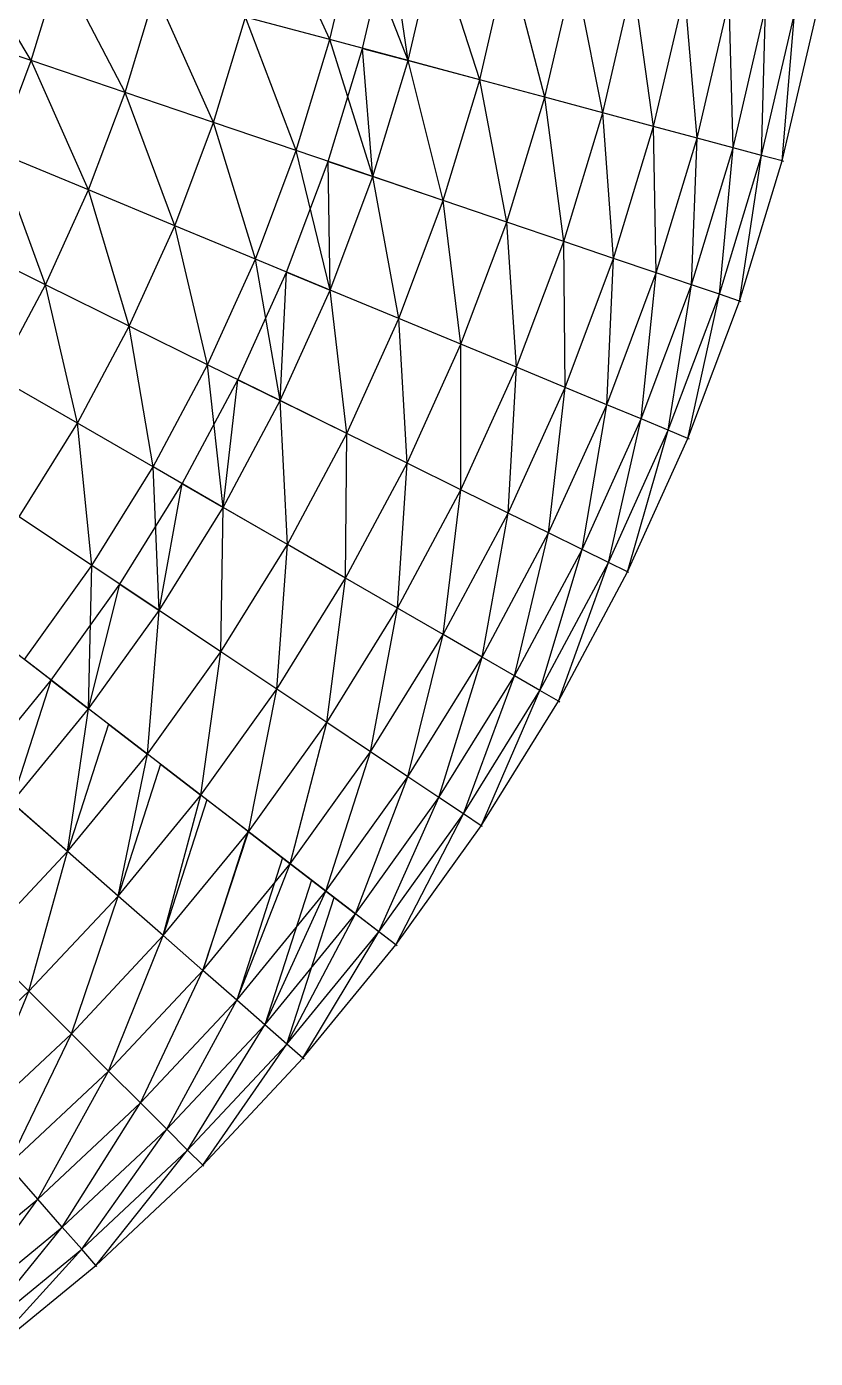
# Model space of a CAD drawing. Extents: x -1560 to 4680, y -1560 to 1560.
# Drawn here: x 4100 to 4649, y -1237 to -310 of the extents above; entities that cross this region are included whole.
import ezdxf

# ---------------------------------------------------------------- set-up
doc = ezdxf.new("R2010")
doc.units = 0
doc.header["$MEASUREMENT"] = 0
for name, color, linetype in [('HHST6X6X0.375', 13, 'Continuous'), ('L30X30X3', 1, 'Continuous'), ('TRIO25X148_A', 4, 'Continuous'), ('TRIO25X148_B', 6, 'Continuous'), ('TRIO25X148_C', 96, 'Continuous'), ('TRIO25X148_D', 3, 'Continuous'), ('TRIO25X148_F', 52, 'Continuous'), ('TRIO2875X148_A', 140, 'Continuous'), ('TRIO35X148', 30, 'Continuous'), ('TRIO45X148', 5, 'Continuous')]:
    doc.layers.add(name, color=color, linetype=linetype)

msp = doc.modelspace()

# ---------------------------------------------------------------- linework, layer by layer
at = {"layer": 'HHST6X6X0.375'}
for p, q in [((4626.84, -403.76, 60), (4625.76, -403.47, 68.93)), ((4597.21, -501.45, 60), (4596.15, -501.08, 68.93)), ((4561.25, -596.99, 60), (4560.21, -596.56, 68.93)), ((4519.12, -689.97, 60), (4518.11, -689.47, 68.93)), ((4471, -780, 60), (4470.03, -779.44, 68.93)), ((4417.09, -866.69, 60), (4416.16, -866.07, 68.93)), ((4357.63, -949.67, 60), (4356.74, -948.98, 68.93)), ((4292.87, -1028.58, 60), (4292.03, -1027.84, 68.93)), ((4223.09, -1103.09, 60), (4222.29, -1102.29, 68.93)), ((4148.58, -1172.87, 60), (4147.84, -1172.03, 68.93))]:
    msp.add_line(p, q, dxfattribs=at)
at = {"layer": 'L30X30X3'}
for p, q in [((4333.6, -325.18, 744.42), (4365.29, -333.67, 767.3)), ((4309.73, -403.86, 744.42), (4340.8, -414.41, 767.3)), ((4280.77, -480.81, 744.42), (4311.08, -493.36, 767.3)), ((4246.84, -555.7, 744.42), (4276.27, -570.21, 767.3)), ((4208.08, -628.21, 744.42), (4236.5, -644.61, 767.3)), ((4164.67, -698.02, 744.42), (4191.95, -716.25, 767.3)), ((4116.78, -764.85, 744.42), (4142.81, -784.83, 767.3)), ((4156.74, -795.52, 667.36), (4183.81, -816.29, 688.22)), ((4192.95, -823.31, 587.4), (4220.97, -844.81, 606.18)), ((4254.16, -870.27, 521.47), (4225.29, -848.12, 504.85)), ((4253.64, -869.87, 420), (4283.24, -892.59, 434.41)), ((4277.89, -888.48, 333.15), (4308.13, -911.68, 345.29)), ((4297.96, -903.88, 244.63), (4328.72, -927.48, 254.46)), ((4344.94, -939.93, 162.22), (4313.77, -916.01, 154.74))]:
    msp.add_line(p, q, dxfattribs=at)
at = {"layer": 'TRIO25X148_A'}
for p, q in [((4310.87, -319.09, 843.13), (4252.14, -303.36, 915.44)), ((4102.93, -333.66, 1048.46), (4034.01, -310.27, 1108.7)), ((4365.29, -333.67, 767.3), (4310.87, -319.09, 843.13)), ((4168.3, -355.85, 983.97), (4102.93, -333.66, 1048.46)), ((4415.21, -347.05, 688.22), (4365.29, -333.67, 767.3)), ((4460.46, -359.18, 606.18), (4415.21, -347.05, 688.22)), ((4229.88, -376.75, 915.44), (4168.3, -355.85, 983.97)), ((4500.86, -370, 521.47), (4460.46, -359.18, 606.18)), ((4536.27, -379.49, 434.41), (4500.86, -370, 521.47)), ((4287.45, -396.3, 843.13), (4229.88, -376.75, 915.44)), ((4566.57, -387.61, 345.29), (4536.27, -379.49, 434.41)), ((4142.78, -423.65, 983.97), (4079, -397.23, 1048.46)), ((4340.8, -414.41, 767.3), (4287.45, -396.3, 843.13)), ((4389.74, -431.02, 688.22), (4340.8, -414.41, 767.3)), ((4202.86, -448.54, 915.44), (4142.78, -423.65, 983.97)), ((4434.1, -446.08, 606.18), (4389.74, -431.02, 688.22)), ((4259.03, -471.8, 843.13), (4202.86, -448.54, 915.44)), ((4473.71, -459.52, 521.47), (4434.1, -446.08, 606.18)), ((4112.88, -489.64, 983.97), (4050.97, -459.1, 1048.46)), ((4508.42, -471.31, 434.41), (4473.71, -459.52, 521.47)), ((4311.08, -493.36, 767.3), (4259.03, -471.8, 843.13)), ((4538.12, -481.39, 345.29), (4508.42, -471.31, 434.41)), ((4171.21, -518.4, 915.44), (4112.88, -489.64, 983.97)), ((4358.83, -513.14, 688.22), (4311.08, -493.36, 767.3)), ((4225.73, -545.29, 843.13), (4171.21, -518.4, 915.44)), ((4402.11, -531.07, 606.18), (4358.83, -513.14, 688.22)), ((4440.75, -547.07, 521.47), (4402.11, -531.07, 606.18)), ((4276.27, -570.21, 767.3), (4225.73, -545.29, 843.13)), ((4135.05, -586.04, 915.44), (4078.73, -553.53, 983.97)), ((4474.62, -561.1, 434.41), (4440.75, -547.07, 521.47)), ((4503.6, -573.11, 345.29), (4474.62, -561.1, 434.41)), ((4322.62, -593.07, 688.22), (4276.27, -570.21, 767.3)), ((4187.7, -616.44, 843.13), (4135.05, -586.04, 915.44)), ((4364.63, -613.78, 606.18), (4322.62, -593.07, 688.22)), ((4236.5, -644.61, 767.3), (4187.7, -616.44, 843.13)), ((4402.14, -632.28, 521.47), (4364.63, -613.78, 606.18)), ((4435.03, -648.5, 434.41), (4402.14, -632.28, 521.47)), ((4281.26, -670.45, 688.22), (4236.5, -644.61, 767.3)), ((4463.16, -662.37, 345.29), (4435.03, -648.5, 434.41)), ((4145.1, -684.95, 843.13), (4094.55, -651.17, 915.44)), ((4321.82, -693.87, 606.18), (4281.26, -670.45, 688.22)), ((4191.95, -716.25, 767.3), (4145.1, -684.95, 843.13)), ((4358.05, -714.79, 521.47), (4321.82, -693.87, 606.18)), ((4234.92, -744.97, 688.22), (4191.95, -716.25, 767.3)), ((4389.8, -733.12, 434.41), (4358.05, -714.79, 521.47)), ((4416.96, -748.8, 345.29), (4389.8, -733.12, 434.41)), ((4142.81, -784.83, 767.3), (4098.11, -750.53, 843.13)), ((4273.87, -770.99, 606.18), (4234.92, -744.97, 688.22)), ((4308.65, -794.23, 521.47), (4273.87, -770.99, 606.18)), ((4183.81, -816.29, 688.22), (4142.81, -784.83, 767.3)), ((4339.13, -814.6, 434.41), (4308.65, -794.23, 521.47)), ((4365.21, -832.02, 345.29), (4339.13, -814.6, 434.41)), ((4220.97, -844.81, 606.18), (4183.81, -816.29, 688.22)), ((4128.15, -884.12, 688.22), (4089.29, -850.04, 767.3)), ((4254.16, -870.27, 521.47), (4220.97, -844.81, 606.18)), ((4283.24, -892.59, 434.41), (4254.16, -870.27, 521.47)), ((4163.36, -915, 606.18), (4128.15, -884.12, 688.22)), ((4308.13, -911.68, 345.29), (4283.24, -892.59, 434.41)), ((4194.81, -942.58, 521.47), (4163.36, -915, 606.18)), ((4222.37, -966.76, 434.41), (4194.81, -942.58, 521.47)), ((4101.28, -981.28, 606.18), (4068.16, -948.16, 688.22)), ((4245.96, -987.44, 345.29), (4222.37, -966.76, 434.41)), ((4130.86, -1010.86, 521.47), (4101.28, -981.28, 606.18)), ((4156.78, -1036.78, 434.41), (4130.86, -1010.86, 521.47)), ((4178.96, -1058.96, 345.29), (4156.78, -1036.78, 434.41)), ((4107.44, -1125.96, 345.29), (4086.76, -1102.37, 434.41))]:
    msp.add_line(p, q, dxfattribs=at)
at = {"layer": 'TRIO25X148_B'}
for p, q in [((4365.29, -333.67, 767.3), (4352.27, -245.11, 744.42)), ((4340.8, -414.41, 767.3), (4333.6, -325.18, 744.42)), ((4415.21, -347.05, 688.22), (4333.6, -325.18, 744.42)), ((4311.08, -493.36, 767.3), (4309.73, -403.86, 744.42)), ((4389.74, -431.02, 688.22), (4309.73, -403.86, 744.42)), ((4276.27, -570.21, 767.3), (4280.77, -480.81, 744.42)), ((4358.83, -513.14, 688.22), (4280.77, -480.81, 744.42)), ((4236.5, -644.61, 767.3), (4246.84, -555.7, 744.42)), ((4322.62, -593.07, 688.22), (4246.84, -555.7, 744.42)), ((4191.95, -716.25, 767.3), (4208.08, -628.21, 744.42)), ((4281.26, -670.45, 688.22), (4208.08, -628.21, 744.42)), ((4142.81, -784.83, 767.3), (4164.67, -698.02, 744.42)), ((4234.92, -744.97, 688.22), (4164.67, -698.02, 744.42)), ((4142.81, -784.83, 767.3), (4073.22, -731.43, 818.32)), ((4089.29, -850.04, 767.3), (4116.78, -764.85, 744.42)), ((4183.81, -816.29, 688.22), (4116.78, -764.85, 744.42)), ((4156.74, -795.52, 667.36), (4128.15, -884.12, 688.22)), ((4220.97, -844.81, 606.18), (4156.74, -795.52, 667.36)), ((4192.95, -823.31, 587.4), (4163.36, -915, 606.18)), ((4254.16, -870.27, 521.47), (4192.95, -823.31, 587.4)), ((4128.15, -884.12, 688.22), (4064.62, -828.41, 744.42)), ((4225.29, -848.12, 504.85), (4194.81, -942.58, 521.47)), ((4283.24, -892.59, 434.41), (4225.29, -848.12, 504.85)), ((4253.64, -869.87, 420), (4222.37, -966.76, 434.41)), ((4308.13, -911.68, 345.29), (4253.64, -869.87, 420)), ((4277.89, -888.48, 333.15), (4245.96, -987.44, 345.29)), ((4328.72, -927.48, 254.46), (4277.89, -888.48, 333.15)), ((4297.96, -903.88, 244.63), (4265.47, -1004.55, 254.46)), ((4344.94, -939.93, 162.22), (4297.96, -903.88, 244.63)), ((4280.84, -1018.03, 162.22), (4313.77, -916.01, 154.74))]:
    msp.add_line(p, q, dxfattribs=at)
at = {"layer": 'TRIO25X148_C'}
for p, q in [((4310.87, -319.09, 843.13), (4329.19, -240.52, 843.13)), ((4365.29, -333.67, 767.3), (4384.45, -251.51, 767.3)), ((4102.93, -333.66, 1048.46), (4122.65, -268.66, 1048.46)), ((4415.21, -347.05, 688.22), (4435.14, -261.6, 688.22)), ((4460.46, -359.18, 606.18), (4481.08, -270.74, 606.18)), ((4168.3, -355.85, 983.97), (4189.33, -286.53, 983.97)), ((4500.86, -370, 521.47), (4522.1, -278.9, 521.47)), ((4536.27, -379.49, 434.41), (4558.06, -286.05, 434.41)), ((4566.57, -387.61, 345.29), (4588.82, -292.17, 345.29)), ((4229.88, -376.75, 915.44), (4252.14, -303.36, 915.44)), ((4591.64, -394.33, 254.46), (4614.28, -297.23, 254.46)), ((4611.39, -399.62, 162.22), (4634.34, -301.22, 162.22)), ((4625.76, -403.47, 68.93), (4648.92, -304.12, 68.93)), ((4287.45, -396.3, 843.13), (4310.87, -319.09, 843.13)), ((4079, -397.23, 1048.46), (4102.93, -333.66, 1048.46)), ((4340.8, -414.41, 767.3), (4365.29, -333.67, 767.3)), ((4389.74, -431.02, 688.22), (4415.21, -347.05, 688.22)), ((4142.78, -423.65, 983.97), (4168.3, -355.85, 983.97)), ((4434.1, -446.08, 606.18), (4460.46, -359.18, 606.18)), ((4473.71, -459.52, 521.47), (4500.86, -370, 521.47)), ((4202.86, -448.54, 915.44), (4229.88, -376.75, 915.44)), ((4508.42, -471.31, 434.41), (4536.27, -379.49, 434.41)), ((4538.12, -481.39, 345.29), (4566.57, -387.61, 345.29)), ((4259.03, -471.8, 843.13), (4287.45, -396.3, 843.13)), ((4562.7, -489.73, 254.46), (4591.64, -394.33, 254.46)), ((4582.06, -496.3, 162.22), (4611.39, -399.62, 162.22)), ((4596.15, -501.08, 68.93), (4625.76, -403.47, 68.93)), ((4311.08, -493.36, 767.3), (4340.8, -414.41, 767.3)), ((4112.88, -489.64, 983.97), (4142.78, -423.65, 983.97)), ((4358.83, -513.14, 688.22), (4389.74, -431.02, 688.22)), ((4171.21, -518.4, 915.44), (4202.86, -448.54, 915.44)), ((4402.11, -531.07, 606.18), (4434.1, -446.08, 606.18)), ((4440.75, -547.07, 521.47), (4473.71, -459.52, 521.47)), ((4225.73, -545.29, 843.13), (4259.03, -471.8, 843.13)), ((4474.62, -561.1, 434.41), (4508.42, -471.31, 434.41)), ((4503.6, -573.11, 345.29), (4538.12, -481.39, 345.29)), ((4078.73, -553.53, 983.97), (4112.88, -489.64, 983.97)), ((4527.58, -583.04, 254.46), (4562.7, -489.73, 254.46)), ((4276.27, -570.21, 767.3), (4311.08, -493.36, 767.3)), ((4546.47, -590.87, 162.22), (4582.06, -496.3, 162.22)), ((4560.21, -596.56, 68.93), (4596.15, -501.08, 68.93)), ((4135.05, -586.04, 915.44), (4171.21, -518.4, 915.44)), ((4322.62, -593.07, 688.22), (4358.83, -513.14, 688.22)), ((4364.63, -613.78, 606.18), (4402.11, -531.07, 606.18)), ((4187.7, -616.44, 843.13), (4225.73, -545.29, 843.13)), ((4402.14, -632.28, 521.47), (4440.75, -547.07, 521.47)), ((4435.03, -648.5, 434.41), (4474.62, -561.1, 434.41)), ((4236.5, -644.61, 767.3), (4276.27, -570.21, 767.3)), ((4463.16, -662.37, 345.29), (4503.6, -573.11, 345.29)), ((4486.43, -673.85, 254.46), (4527.58, -583.04, 254.46)), ((4094.55, -651.17, 915.44), (4135.05, -586.04, 915.44)), ((4281.26, -670.45, 688.22), (4322.62, -593.07, 688.22)), ((4504.78, -682.9, 162.22), (4546.47, -590.87, 162.22)), ((4518.11, -689.47, 68.93), (4560.21, -596.56, 68.93)), ((4145.1, -684.95, 843.13), (4187.7, -616.44, 843.13)), ((4321.82, -693.87, 606.18), (4364.63, -613.78, 606.18)), ((4358.05, -714.79, 521.47), (4402.14, -632.28, 521.47)), ((4191.95, -716.25, 767.3), (4236.5, -644.61, 767.3)), ((4389.8, -733.12, 434.41), (4435.03, -648.5, 434.41)), ((4416.96, -748.8, 345.29), (4463.16, -662.37, 345.29)), ((4234.92, -744.97, 688.22), (4281.26, -670.45, 688.22)), ((4439.44, -761.78, 254.46), (4486.43, -673.85, 254.46)), ((4098.11, -750.53, 843.13), (4145.1, -684.95, 843.13)), ((4457.15, -772, 162.22), (4504.78, -682.9, 162.22)), ((4273.87, -770.99, 606.18), (4321.82, -693.87, 606.18)), ((4470.03, -779.44, 68.93), (4518.11, -689.47, 68.93)), ((4142.81, -784.83, 767.3), (4191.95, -716.25, 767.3)), ((4308.65, -794.23, 521.47), (4358.05, -714.79, 521.47)), ((4339.13, -814.6, 434.41), (4389.8, -733.12, 434.41)), ((4183.81, -816.29, 688.22), (4234.92, -744.97, 688.22)), ((4365.21, -832.02, 345.29), (4416.96, -748.8, 345.29)), ((4386.79, -846.44, 254.46), (4439.44, -761.78, 254.46)), ((4220.97, -844.81, 606.18), (4273.87, -770.99, 606.18)), ((4403.79, -857.8, 162.22), (4457.15, -772, 162.22)), ((4089.29, -850.04, 767.3), (4142.81, -784.83, 767.3)), ((4416.16, -866.07, 68.93), (4470.03, -779.44, 68.93)), ((4254.16, -870.27, 521.47), (4308.65, -794.23, 521.47)), ((4283.24, -892.59, 434.41), (4339.13, -814.6, 434.41)), ((4128.15, -884.12, 688.22), (4183.81, -816.29, 688.22)), ((4308.13, -911.68, 345.29), (4365.21, -832.02, 345.29)), ((4163.36, -915, 606.18), (4220.97, -844.81, 606.18)), ((4328.72, -927.48, 254.46), (4386.79, -846.44, 254.46)), ((4344.94, -939.93, 162.22), (4403.79, -857.8, 162.22)), ((4194.81, -942.58, 521.47), (4254.16, -870.27, 521.47)), ((4356.74, -948.98, 68.93), (4416.16, -866.07, 68.93)), ((4068.16, -948.16, 688.22), (4128.15, -884.12, 688.22)), ((4222.37, -966.76, 434.41), (4283.24, -892.59, 434.41)), ((4101.28, -981.28, 606.18), (4163.36, -915, 606.18)), ((4245.96, -987.44, 345.29), (4308.13, -911.68, 345.29)), ((4265.47, -1004.55, 254.46), (4328.72, -927.48, 254.46)), ((4130.86, -1010.86, 521.47), (4194.81, -942.58, 521.47)), ((4280.84, -1018.03, 162.22), (4344.94, -939.93, 162.22)), ((4292.03, -1027.84, 68.93), (4356.74, -948.98, 68.93)), ((4156.78, -1036.78, 434.41), (4222.37, -966.76, 434.41)), ((4035, -1043.36, 606.18), (4101.28, -981.28, 606.18)), ((4178.96, -1058.96, 345.29), (4245.96, -987.44, 345.29)), ((4197.32, -1077.32, 254.46), (4265.47, -1004.55, 254.46)), ((4062.58, -1074.81, 521.47), (4130.86, -1010.86, 521.47)), ((4211.78, -1091.78, 162.22), (4280.84, -1018.03, 162.22)), ((4222.29, -1102.29, 68.93), (4292.03, -1027.84, 68.93)), ((4086.76, -1102.37, 434.41), (4156.78, -1036.78, 434.41)), ((4107.44, -1125.96, 345.29), (4178.96, -1058.96, 345.29)), ((4124.55, -1145.47, 254.46), (4197.32, -1077.32, 254.46)), ((4138.03, -1160.84, 162.22), (4211.78, -1091.78, 162.22)), ((4147.84, -1172.03, 68.93), (4222.29, -1102.29, 68.93)), ((4031.68, -1188.13, 345.29), (4107.44, -1125.96, 345.29)), ((4047.48, -1208.72, 254.46), (4124.55, -1145.47, 254.46)), ((4059.93, -1224.94, 162.22), (4138.03, -1160.84, 162.22)), ((4068.98, -1236.74, 68.93), (4147.84, -1172.03, 68.93))]:
    msp.add_line(p, q, dxfattribs=at)
at = {"layer": 'TRIO25X148_D'}
for p, q in [((4310.87, -319.09, 843.13), (4269.56, -228.66, 915.44)), ((4365.29, -333.67, 767.3), (4329.19, -240.52, 843.13)), ((4102.93, -333.66, 1048.46), (4052.35, -249.82, 1108.7)), ((4415.21, -347.05, 688.22), (4384.45, -251.51, 767.3)), ((4168.3, -355.85, 983.97), (4122.65, -268.66, 1048.46)), ((4460.46, -359.18, 606.18), (4435.14, -261.6, 688.22)), ((4500.86, -370, 521.47), (4481.08, -270.74, 606.18)), ((4229.88, -376.75, 915.44), (4189.33, -286.53, 983.97)), ((4536.27, -379.49, 434.41), (4522.1, -278.9, 521.47)), ((4566.57, -387.61, 345.29), (4558.06, -286.05, 434.41)), ((4591.64, -394.33, 254.46), (4588.82, -292.17, 345.29)), ((4287.45, -396.3, 843.13), (4252.14, -303.36, 915.44)), ((4340.8, -414.41, 767.3), (4310.87, -319.09, 843.13)), ((4142.78, -423.65, 983.97), (4102.93, -333.66, 1048.46)), ((4389.74, -431.02, 688.22), (4365.29, -333.67, 767.3)), ((4434.1, -446.08, 606.18), (4415.21, -347.05, 688.22)), ((4202.86, -448.54, 915.44), (4168.3, -355.85, 983.97)), ((4473.71, -459.52, 521.47), (4460.46, -359.18, 606.18)), ((4508.42, -471.31, 434.41), (4500.86, -370, 521.47)), ((4259.03, -471.8, 843.13), (4229.88, -376.75, 915.44)), ((4538.12, -481.39, 345.29), (4536.27, -379.49, 434.41)), ((4562.7, -489.73, 254.46), (4566.57, -387.61, 345.29)), ((4112.88, -489.64, 983.97), (4079, -397.23, 1048.46)), ((4311.08, -493.36, 767.3), (4287.45, -396.3, 843.13)), ((4358.83, -513.14, 688.22), (4340.8, -414.41, 767.3)), ((4171.21, -518.4, 915.44), (4142.78, -423.65, 983.97)), ((4402.11, -531.07, 606.18), (4389.74, -431.02, 688.22)), ((4225.73, -545.29, 843.13), (4202.86, -448.54, 915.44)), ((4440.75, -547.07, 521.47), (4434.1, -446.08, 606.18)), ((4474.62, -561.1, 434.41), (4473.71, -459.52, 521.47)), ((4276.27, -570.21, 767.3), (4259.03, -471.8, 843.13)), ((4503.6, -573.11, 345.29), (4508.42, -471.31, 434.41)), ((4527.58, -583.04, 254.46), (4538.12, -481.39, 345.29)), ((4135.05, -586.04, 915.44), (4112.88, -489.64, 983.97)), ((4322.62, -593.07, 688.22), (4311.08, -493.36, 767.3)), ((4187.7, -616.44, 843.13), (4171.21, -518.4, 915.44)), ((4364.63, -613.78, 606.18), (4358.83, -513.14, 688.22)), ((4402.14, -632.28, 521.47), (4402.11, -531.07, 606.18)), ((4236.5, -644.61, 767.3), (4225.73, -545.29, 843.13)), ((4435.03, -648.5, 434.41), (4440.75, -547.07, 521.47)), ((4463.16, -662.37, 345.29), (4474.62, -561.1, 434.41)), ((4281.26, -670.45, 688.22), (4276.27, -570.21, 767.3)), ((4486.43, -673.85, 254.46), (4503.6, -573.11, 345.29)), ((4145.1, -684.95, 843.13), (4135.05, -586.04, 915.44)), ((4321.82, -693.87, 606.18), (4322.62, -593.07, 688.22)), ((4191.95, -716.25, 767.3), (4187.7, -616.44, 843.13)), ((4358.05, -714.79, 521.47), (4364.63, -613.78, 606.18)), ((4389.8, -733.12, 434.41), (4402.14, -632.28, 521.47)), ((4234.92, -744.97, 688.22), (4236.5, -644.61, 767.3)), ((4416.96, -748.8, 345.29), (4435.03, -648.5, 434.41)), ((4439.44, -761.78, 254.46), (4463.16, -662.37, 345.29)), ((4273.87, -770.99, 606.18), (4281.26, -670.45, 688.22)), ((4142.81, -784.83, 767.3), (4145.1, -684.95, 843.13)), ((4308.65, -794.23, 521.47), (4321.82, -693.87, 606.18)), ((4183.81, -816.29, 688.22), (4191.95, -716.25, 767.3)), ((4339.13, -814.6, 434.41), (4358.05, -714.79, 521.47)), ((4365.21, -832.02, 345.29), (4389.8, -733.12, 434.41)), ((4220.97, -844.81, 606.18), (4234.92, -744.97, 688.22)), ((4386.79, -846.44, 254.46), (4416.96, -748.8, 345.29)), ((4254.16, -870.27, 521.47), (4273.87, -770.99, 606.18)), ((4128.15, -884.12, 688.22), (4142.81, -784.83, 767.3)), ((4283.24, -892.59, 434.41), (4308.65, -794.23, 521.47)), ((4308.13, -911.68, 345.29), (4339.13, -814.6, 434.41)), ((4163.36, -915, 606.18), (4183.81, -816.29, 688.22)), ((4328.72, -927.48, 254.46), (4365.21, -832.02, 345.29)), ((4194.81, -942.58, 521.47), (4220.97, -844.81, 606.18)), ((4222.37, -966.76, 434.41), (4254.16, -870.27, 521.47)), ((4101.28, -981.28, 606.18), (4128.15, -884.12, 688.22)), ((4245.96, -987.44, 345.29), (4283.24, -892.59, 434.41)), ((4130.86, -1010.86, 521.47), (4163.36, -915, 606.18)), ((4265.47, -1004.55, 254.46), (4308.13, -911.68, 345.29)), ((4156.78, -1036.78, 434.41), (4194.81, -942.58, 521.47)), ((4178.96, -1058.96, 345.29), (4222.37, -966.76, 434.41)), ((4062.58, -1074.81, 521.47), (4101.28, -981.28, 606.18)), ((4197.32, -1077.32, 254.46), (4245.96, -987.44, 345.29)), ((4086.76, -1102.37, 434.41), (4130.86, -1010.86, 521.47)), ((4107.44, -1125.96, 345.29), (4156.78, -1036.78, 434.41)), ((4124.55, -1145.47, 254.46), (4178.96, -1058.96, 345.29)), ((4047.48, -1208.72, 254.46), (4107.44, -1125.96, 345.29))]:
    msp.add_line(p, q, dxfattribs=at)
at = {"layer": 'TRIO25X148_F'}
for p, q in [((4333.6, -325.18, 744.42), (4352.27, -245.11, 744.42)), ((4309.73, -403.86, 744.42), (4333.6, -325.18, 744.42)), ((4280.77, -480.81, 744.42), (4309.73, -403.86, 744.42)), ((4246.84, -555.7, 744.42), (4280.77, -480.81, 744.42)), ((4208.08, -628.21, 744.42), (4246.84, -555.7, 744.42)), ((4164.67, -698.02, 744.42), (4208.08, -628.21, 744.42)), ((4116.78, -764.85, 744.42), (4164.67, -698.02, 744.42)), ((4116.78, -764.85, 744.42), (4073.22, -731.43, 818.32)), ((4064.62, -828.41, 744.42), (4116.78, -764.85, 744.42)), ((4156.74, -795.52, 667.36), (4116.78, -764.85, 744.42)), ((4192.95, -823.31, 587.4), (4156.74, -795.52, 667.36))]:
    msp.add_line(p, q, dxfattribs=at)
at = {"layer": 'TRIO2875X148_A'}
for p, q in [((4611.39, -399.62, 162.22), (4614.28, -297.23, 254.46)), ((4625.76, -403.47, 68.93), (4634.34, -301.22, 162.22)), ((4591.64, -394.33, 254.46), (4566.57, -387.61, 345.29)), ((4582.06, -496.3, 162.22), (4591.64, -394.33, 254.46)), ((4611.39, -399.62, 162.22), (4591.64, -394.33, 254.46)), ((4596.15, -501.08, 68.93), (4611.39, -399.62, 162.22)), ((4562.7, -489.73, 254.46), (4538.12, -481.39, 345.29)), ((4546.47, -590.87, 162.22), (4562.7, -489.73, 254.46)), ((4582.06, -496.3, 162.22), (4562.7, -489.73, 254.46)), ((4560.21, -596.56, 68.93), (4582.06, -496.3, 162.22)), ((4527.58, -583.04, 254.46), (4503.6, -573.11, 345.29)), ((4504.78, -682.9, 162.22), (4527.58, -583.04, 254.46)), ((4546.47, -590.87, 162.22), (4527.58, -583.04, 254.46)), ((4518.11, -689.47, 68.93), (4546.47, -590.87, 162.22)), ((4486.43, -673.85, 254.46), (4463.16, -662.37, 345.29)), ((4457.15, -772, 162.22), (4486.43, -673.85, 254.46)), ((4504.78, -682.9, 162.22), (4486.43, -673.85, 254.46)), ((4470.03, -779.44, 68.93), (4504.78, -682.9, 162.22)), ((4439.44, -761.78, 254.46), (4416.96, -748.8, 345.29)), ((4403.79, -857.8, 162.22), (4439.44, -761.78, 254.46)), ((4457.15, -772, 162.22), (4439.44, -761.78, 254.46)), ((4416.16, -866.07, 68.93), (4457.15, -772, 162.22)), ((4225.29, -848.12, 504.85), (4192.95, -823.31, 587.4)), ((4386.79, -846.44, 254.46), (4365.21, -832.02, 345.29)), ((4253.64, -869.87, 420), (4225.29, -848.12, 504.85)), ((4344.94, -939.93, 162.22), (4386.79, -846.44, 254.46)), ((4403.79, -857.8, 162.22), (4386.79, -846.44, 254.46)), ((4356.74, -948.98, 68.93), (4403.79, -857.8, 162.22)), ((4277.89, -888.48, 333.15), (4253.64, -869.87, 420)), ((4297.96, -903.88, 244.63), (4277.89, -888.48, 333.15)), ((4313.77, -916.01, 154.74), (4297.96, -903.88, 244.63)), ((4328.72, -927.48, 254.46), (4308.13, -911.68, 345.29)), ((4280.84, -1018.03, 162.22), (4328.72, -927.48, 254.46)), ((4344.94, -939.93, 162.22), (4328.72, -927.48, 254.46)), ((4292.03, -1027.84, 68.93), (4344.94, -939.93, 162.22)), ((4265.47, -1004.55, 254.46), (4245.96, -987.44, 345.29)), ((4211.78, -1091.78, 162.22), (4265.47, -1004.55, 254.46)), ((4280.84, -1018.03, 162.22), (4265.47, -1004.55, 254.46)), ((4222.29, -1102.29, 68.93), (4280.84, -1018.03, 162.22)), ((4197.32, -1077.32, 254.46), (4178.96, -1058.96, 345.29)), ((4138.03, -1160.84, 162.22), (4197.32, -1077.32, 254.46)), ((4211.78, -1091.78, 162.22), (4197.32, -1077.32, 254.46)), ((4147.84, -1172.03, 68.93), (4211.78, -1091.78, 162.22)), ((4124.55, -1145.47, 254.46), (4107.44, -1125.96, 345.29)), ((4059.93, -1224.94, 162.22), (4124.55, -1145.47, 254.46)), ((4138.03, -1160.84, 162.22), (4124.55, -1145.47, 254.46)), ((4068.98, -1236.74, 68.93), (4138.03, -1160.84, 162.22))]:
    msp.add_line(p, q, dxfattribs=at)
at = {"layer": 'TRIO35X148'}
msp.add_line((4356.74, -948.98, 68.93), (4313.77, -916.01, 154.74), dxfattribs=at)
at = {"layer": 'TRIO45X148'}
for p, q in [((4625.76, -403.47, 68.93), (4611.39, -399.62, 162.22)), ((4596.15, -501.08, 68.93), (4582.06, -496.3, 162.22)), ((4560.21, -596.56, 68.93), (4546.47, -590.87, 162.22)), ((4518.11, -689.47, 68.93), (4504.78, -682.9, 162.22)), ((4470.03, -779.44, 68.93), (4457.15, -772, 162.22)), ((4416.16, -866.07, 68.93), (4403.79, -857.8, 162.22)), ((4356.74, -948.98, 68.93), (4344.94, -939.93, 162.22)), ((4292.03, -1027.84, 68.93), (4280.84, -1018.03, 162.22)), ((4222.29, -1102.29, 68.93), (4211.78, -1091.78, 162.22)), ((4147.84, -1172.03, 68.93), (4138.03, -1160.84, 162.22))]:
    msp.add_line(p, q, dxfattribs=at)

doc.saveas('drawing.dxf')
